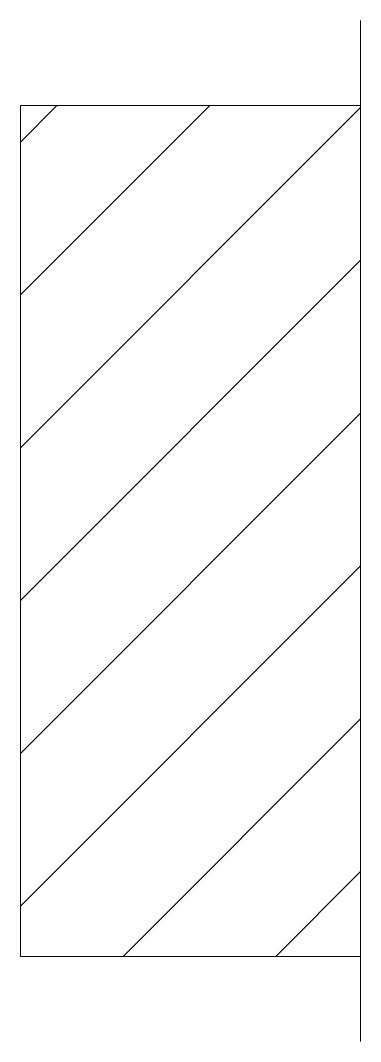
# Model space of a CAD drawing. Header units: millimetres. Extents: x -6890.72 to -6890.62, y -901.962 to -901.662.
import ezdxf

# ---------------------------------------------------------------- set-up
doc = ezdxf.new("R2010")
doc.units = ezdxf.units.MM
doc.layers.add('Spda_símbolos', color=2, linetype='Continuous')

msp = doc.modelspace()

# ---------------------------------------------------------------- hatches: boundary and pattern name
at = {"layer": 'Spda_símbolos'}
h = msp.add_hatch(dxfattribs=at)
h.set_pattern_fill('ANSI31', color=1, scale=0.01, style=0)
h.paths.add_polyline_path([(-6890.71996, -901.9366), (-6890.61996, -901.9366), (-6890.61996, -901.6866), (-6890.71996, -901.6866)])

# ---------------------------------------------------------------- linework, layer by layer
at = {"layer": 'Spda_símbolos', "color": 4, "lineweight": 0}
msp.add_line((-6890.61996, -901.9616), (-6890.61996, -901.6616), dxfattribs=at)
at = {"layer": 'Spda_símbolos', "color": 3, "lineweight": 0}
for p, q in [((-6890.61996, -901.6866), (-6890.71996, -901.6866)), ((-6890.71996, -901.6866), (-6890.71996, -901.9366)), ((-6890.71996, -901.9366), (-6890.61996, -901.9366))]:
    msp.add_line(p, q, dxfattribs=at)

doc.saveas('drawing.dxf')
